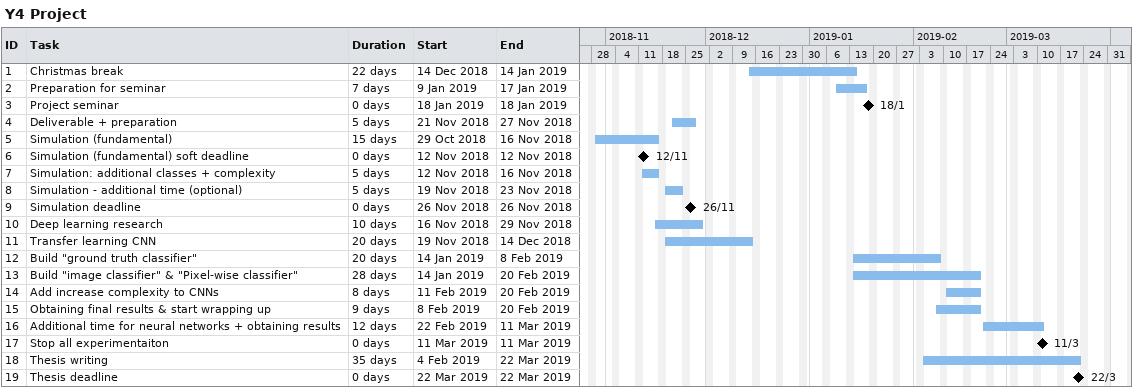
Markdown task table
Y4 Project

| ID | Task | Duration | Start | Finish |
|---|---|---|---|---|
| 1 | Christmas break | 22d | 2018-12-14 | 2019-01-14 |
| 2 | Preparation for seminar | 7d | 2019-01-09 | 2019-01-17 |
| 3 | Project seminar | 0d | 2019-01-18 | 2019-01-18 |
| 4 | Deliverable + preparation | 5d | 2018-11-21 | 2018-11-27 |
| 5 | Simulation (fundamental) | 15d | 2018-10-29 | 2018-11-16 |
| 6 | Simulation (fundamental) soft deadline | 0d | 2018-11-12 | 2018-11-12 |
| 7 | Simulation: additional classes + complexity | 5d | 2018-11-12 | 2018-11-16 |
| 8 | Simulation - additional time (optional) | 5d | 2018-11-19 | 2018-11-23 |
| 9 | Simulation deadline | 0d | 2018-11-26 | 2018-11-26 |
| 10 | Deep learning research | 10d | 2018-11-16 | 2018-11-29 |
| 11 | Transfer learning CNN | 20d | 2018-11-19 | 2018-12-14 |
| 12 | Build "ground truth classifier" | 20d | 2019-01-14 | 2019-02-08 |
| 13 | Build "image classifier" & "Pixel-wise classifier" | 28d | 2019-01-14 | 2019-02-20 |
| 14 | Add increase complexity to CNNs | 8d | 2019-02-11 | 2019-02-20 |
| 15 | Obtaining final results & start wrapping up | 9d | 2019-02-08 | 2019-02-20 |
| 16 | Additional time for neural networks + obtaining results | 12d | 2019-02-22 | 2019-03-11 |
| 17 | Stop all experimentaiton | 0d | 2019-03-11 | 2019-03-11 |
| 18 | Thesis writing | 35d | 2019-02-04 | 2019-03-22 |
| 19 | Thesis deadline | 0d | 2019-03-22 | 2019-03-22 |
